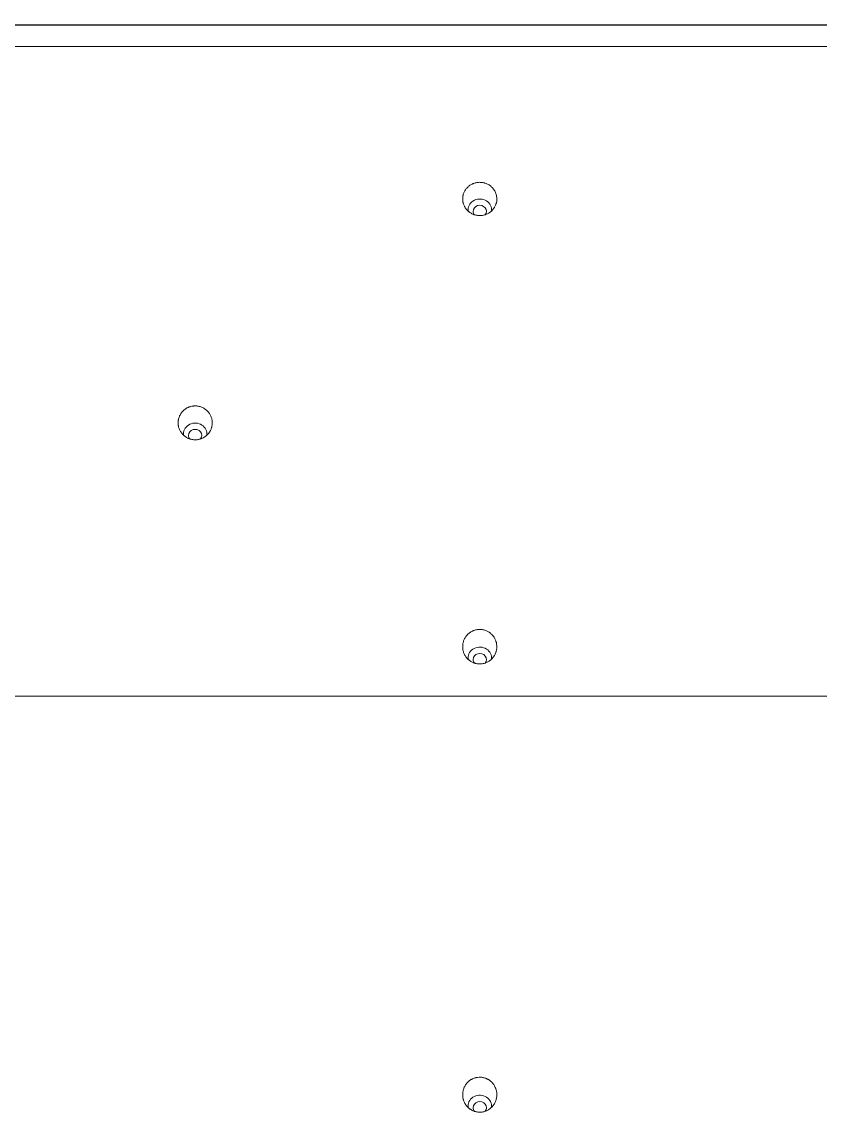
# Model space of a CAD drawing. Header units: inches. Extents: x 3778 to 56227, y -16914 to 35091.
# Drawn here: x 46733.4 to 46779.9, y -10613.1 to -10549.6 of the extents above; entities that cross this region are included whole.
import ezdxf

# ---------------------------------------------------------------- set-up
doc = ezdxf.new("R2010")
doc.units = ezdxf.units.IN
doc.header["$LTSCALE"] = 100
doc.header["$MEASUREMENT"] = 0
doc.layers.add('2-con', color=2, linetype='Continuous')
doc.layers.add('mark-B', color=2, linetype='Continuous', lineweight=20)

# ---------------------------------------------------------------- blocks, each defined once
blk = doc.blocks.new('무풍1way 일반')
at = {"layer": 'mark-B'}
for p, q in [((-439.258, -500.218), (439.258, -500.218)), ((-439.258, -500.239), (439.258, -500.239))]:
    blk.add_line(p, q, dxfattribs=at)
for centre, major_axis, start_param, end_param in [((369.017, -437.3), (-0.681, 0), 6.131015, 6.283185), ((369.017, -437.3), (-0.681, 0), 0, 3.286696), ((369.017, -437.203), (0.387, 0), 2.495996, 6.283185), ((369.017, -437.203), (0.387, 0), 0, 0.678878), ((369.017, -463.388), (-0.681, 0), 0, 3.300048), ((369.017, -463.388), (-0.681, 0), 6.158107, 6.283185), ((369.017, -463.291), (0.387, 0), 2.487651, 6.283185), ((369.017, -463.291), (0.387, 0), 0, 0.641569), ((385.586, -476.432), (-0.681, 0), 0, 3.291896), ((385.586, -476.432), (-0.681, 0), 6.166943, 6.283185), ((385.586, -476.335), (0.387, 0), 2.517984, 6.283185), ((385.586, -476.335), (0.387, 0), 0, 0.606616), ((369.017, -489.476), (-0.681, 0), 0, 3.282767), ((369.017, -489.476), (-0.681, 0), 6.175491, 6.283185), ((369.017, -489.379), (0.387, 0), 2.549695, 6.283185), ((369.017, -489.379), (0.387, 0), 0, 0.572952)]:
    blk.add_ellipse(centre, major_axis=major_axis, ratio=0.913545, start_param=start_param, end_param=end_param, dxfattribs=at)
for points, degree, knots in [([(368.024, -437.897), (368.026, -437.864), (368.029, -437.831), (368.039, -437.766), (368.046, -437.734), (368.07, -437.638), (368.091, -437.576), (368.133, -437.487), (368.148, -437.458), (368.182, -437.401), (368.2, -437.373), (368.258, -437.294), (368.301, -437.244), (368.362, -437.188), (368.375, -437.177), (368.4, -437.156), (368.413, -437.145), (368.453, -437.116), (368.507, -437.078), (368.579, -437.039), (368.625, -437.019), (368.656, -437.006), (368.671, -437), (368.749, -436.971), (368.814, -436.955), (368.896, -436.944), (368.912, -436.942), (368.945, -436.939), (368.962, -436.938), (369.012, -436.936), (369.045, -436.936), (369.144, -436.942), (369.209, -436.953), (369.29, -436.975), (369.306, -436.98), (369.337, -436.99), (369.353, -436.996), (369.399, -437.014), (369.46, -437.04), (369.531, -437.081), (369.572, -437.109), (369.599, -437.128), (369.613, -437.138), (369.678, -437.19), (369.725, -437.235), (369.789, -437.31), (369.809, -437.336), (369.837, -437.377), (369.846, -437.391), (369.864, -437.419), (369.872, -437.433), (369.912, -437.504), (369.939, -437.564), (369.965, -437.642), (369.969, -437.657), (369.978, -437.689), (369.982, -437.705), (369.993, -437.753), (369.999, -437.786), (370.012, -437.883), (370.015, -437.948), (370.009, -438.046), (370.006, -438.079), (369.996, -438.144), (369.983, -438.208), (369.964, -438.271), (369.942, -438.333), (369.93, -438.363), (369.888, -438.453), (369.854, -438.509), (369.797, -438.589), (369.776, -438.615), (369.743, -438.652), (369.732, -438.664), (369.708, -438.688), (369.697, -438.699), (369.636, -438.755), (369.584, -438.795), (369.513, -438.838), (369.499, -438.846), (369.469, -438.862), (369.454, -438.87), (369.409, -438.891), (369.348, -438.917), (369.27, -438.941), (369.221, -438.952), (369.188, -438.958), (369.172, -438.961), (369.089, -438.973), (369.023, -438.975), (368.924, -438.969), (368.891, -438.965), (368.842, -438.957), (368.825, -438.954), (368.793, -438.947), (368.777, -438.943), (368.697, -438.921), (368.635, -438.897), (368.562, -438.86), (368.547, -438.852), (368.518, -438.836), (368.504, -438.827), (368.462, -438.8), (368.435, -438.781), (368.358, -438.72), (368.31, -438.674), (368.257, -438.611), (368.246, -438.598), (368.226, -438.572), (368.216, -438.559), (368.188, -438.519), (368.154, -438.463), (368.117, -438.39), (368.098, -438.344), (368.086, -438.314), (368.081, -438.298), (368.055, -438.22), (368.026, -438.093), (368.02, -437.963), (368.024, -437.897)], 3, [0, 0, 0, 0, 0.015625, 0.015625, 0.03125, 0.03125, 0.0625, 0.0625, 0.078125, 0.078125, 0.09375, 0.09375, 0.125, 0.125, 0.132812, 0.132812, 0.140625, 0.140625, 0.15625, 0.171875, 0.179687, 0.179687, 0.1875, 0.1875, 0.21875, 0.21875, 0.226562, 0.226562, 0.234375, 0.234375, 0.25, 0.25, 0.28125, 0.28125, 0.289062, 0.289062, 0.296875, 0.296875, 0.3125, 0.328125, 0.335937, 0.335937, 0.34375, 0.34375, 0.375, 0.375, 0.390625, 0.390625, 0.398437, 0.398437, 0.40625, 0.40625, 0.4375, 0.4375, 0.445312, 0.445312, 0.453125, 0.453125, 0.46875, 0.46875, 0.5, 0.5, 0.515625, 0.515625, 0.53125, 0.546875, 0.546875, 0.5625, 0.5625, 0.59375, 0.59375, 0.609375, 0.609375, 0.617187, 0.617187, 0.625, 0.625, 0.65625, 0.65625, 0.664063, 0.664063, 0.671875, 0.671875, 0.6875, 0.703125, 0.710938, 0.710938, 0.71875, 0.71875, 0.75, 0.75, 0.765625, 0.765625, 0.773438, 0.773438, 0.78125, 0.78125, 0.8125, 0.8125, 0.820313, 0.820313, 0.828125, 0.828125, 0.84375, 0.84375, 0.875, 0.875, 0.882813, 0.882813, 0.890625, 0.890625, 0.90625, 0.921875, 0.929688, 0.929688, 0.9375, 0.9375, 0.96875, 1, 1, 1, 1]), ([(368.024, -463.985), (368.027, -463.92), (368.037, -463.855), (368.056, -463.776), (368.061, -463.76), (368.07, -463.729), (368.075, -463.713), (368.091, -463.667), (368.116, -463.607), (368.153, -463.536), (368.179, -463.494), (368.197, -463.466), (368.207, -463.453), (368.255, -463.387), (368.298, -463.338), (368.37, -463.271), (368.395, -463.25), (368.448, -463.21), (368.475, -463.192), (368.559, -463.141), (368.618, -463.112), (368.696, -463.084), (368.712, -463.079), (368.744, -463.069), (368.76, -463.064), (368.807, -463.052), (368.872, -463.039), (368.954, -463.031), (369.004, -463.03), (369.037, -463.03), (369.053, -463.031), (369.136, -463.035), (369.201, -463.045), (369.281, -463.066), (369.296, -463.07), (369.328, -463.08), (369.344, -463.086), (369.39, -463.103), (369.421, -463.116), (369.509, -463.159), (369.565, -463.193), (369.63, -463.243), (369.643, -463.254), (369.668, -463.275), (369.681, -463.286), (369.716, -463.319), (369.762, -463.366), (369.802, -463.417), (369.84, -463.47), (369.858, -463.497), (369.908, -463.582), (369.935, -463.641), (369.967, -463.733), (369.976, -463.764), (369.991, -463.827), (369.997, -463.859), (370.011, -463.956), (370.014, -464.021), (370.009, -464.117), (370.006, -464.15), (369.999, -464.198), (369.996, -464.214), (369.99, -464.246), (369.987, -464.262), (369.967, -464.341), (369.946, -464.402), (369.905, -464.49), (369.889, -464.52), (369.856, -464.576), (369.82, -464.63), (369.77, -464.694), (369.736, -464.729), (369.713, -464.753), (369.701, -464.764), (369.641, -464.82), (369.588, -464.86), (369.505, -464.911), (369.476, -464.927), (369.431, -464.948), (369.416, -464.955), (369.385, -464.968), (369.37, -464.974), (369.293, -465.002), (369.229, -465.018), (369.147, -465.03), (369.131, -465.032), (369.098, -465.036), (369.081, -465.037), (369.032, -465.039), (368.966, -465.039), (368.884, -465.031), (368.835, -465.022), (368.803, -465.015), (368.787, -465.012), (368.706, -464.991), (368.645, -464.968), (368.556, -464.925), (368.528, -464.909), (368.485, -464.883), (368.471, -464.874), (368.444, -464.856), (368.431, -464.846), (368.366, -464.796), (368.318, -464.752), (368.264, -464.691), (368.254, -464.678), (368.233, -464.653), (368.223, -464.64), (368.194, -464.6), (368.177, -464.572), (368.128, -464.488), (368.1, -464.43), (368.074, -464.353), (368.069, -464.337), (368.059, -464.306), (368.055, -464.29), (368.044, -464.243), (368.038, -464.211), (368.024, -464.115), (368.021, -464.05), (368.024, -463.985)], 3, [0, 0, 0, 0, 0.03125, 0.03125, 0.039063, 0.039063, 0.046875, 0.046875, 0.0625, 0.078125, 0.085938, 0.085938, 0.09375, 0.09375, 0.125, 0.125, 0.140625, 0.140625, 0.15625, 0.15625, 0.1875, 0.1875, 0.195313, 0.195313, 0.203125, 0.203125, 0.21875, 0.234375, 0.242188, 0.242188, 0.25, 0.25, 0.28125, 0.28125, 0.289063, 0.289063, 0.296875, 0.296875, 0.3125, 0.3125, 0.34375, 0.34375, 0.351563, 0.351563, 0.359375, 0.359375, 0.375, 0.390625, 0.390625, 0.40625, 0.40625, 0.4375, 0.4375, 0.453125, 0.453125, 0.46875, 0.46875, 0.5, 0.5, 0.515625, 0.515625, 0.523438, 0.523438, 0.53125, 0.53125, 0.5625, 0.5625, 0.578125, 0.578125, 0.59375, 0.609375, 0.617188, 0.617188, 0.625, 0.625, 0.65625, 0.65625, 0.671875, 0.671875, 0.679688, 0.679688, 0.6875, 0.6875, 0.71875, 0.71875, 0.726562, 0.726562, 0.734375, 0.734375, 0.75, 0.765625, 0.773437, 0.773437, 0.78125, 0.78125, 0.8125, 0.8125, 0.828125, 0.828125, 0.835937, 0.835937, 0.84375, 0.84375, 0.875, 0.875, 0.882812, 0.882812, 0.890625, 0.890625, 0.90625, 0.90625, 0.9375, 0.9375, 0.945312, 0.945312, 0.953125, 0.953125, 0.96875, 0.96875, 1, 1, 1, 1]), ([(384.592, -477.029), (384.595, -476.965), (384.604, -476.901), (384.623, -476.823), (384.627, -476.807), (384.636, -476.776), (384.641, -476.761), (384.657, -476.716), (384.681, -476.656), (384.718, -476.585), (384.744, -476.544), (384.762, -476.517), (384.771, -476.504), (384.819, -476.438), (384.861, -476.39), (384.933, -476.324), (384.958, -476.304), (385.01, -476.264), (385.037, -476.246), (385.121, -476.195), (385.179, -476.167), (385.256, -476.138), (385.272, -476.133), (385.304, -476.123), (385.319, -476.119), (385.367, -476.106), (385.431, -476.093), (385.512, -476.084), (385.562, -476.083), (385.595, -476.083), (385.611, -476.083), (385.694, -476.086), (385.758, -476.096), (385.854, -476.119), (385.885, -476.128), (385.932, -476.144), (385.947, -476.15), (385.978, -476.163), (385.993, -476.169), (386.067, -476.203), (386.123, -476.236), (386.202, -476.294), (386.227, -476.315), (386.276, -476.358), (386.299, -476.381), (386.364, -476.452), (386.403, -476.503), (386.453, -476.587), (386.469, -476.615), (386.497, -476.673), (386.522, -476.732), (386.545, -476.808), (386.556, -476.855), (386.563, -476.886), (386.566, -476.902), (386.578, -476.982), (386.582, -477.045), (386.578, -477.141), (386.575, -477.173), (386.568, -477.22), (386.566, -477.236), (386.56, -477.268), (386.556, -477.284), (386.537, -477.361), (386.516, -477.421), (386.476, -477.509), (386.461, -477.538), (386.428, -477.593), (386.393, -477.647), (386.352, -477.697), (386.309, -477.745), (386.287, -477.769), (386.214, -477.835), (386.163, -477.874), (386.079, -477.925), (386.051, -477.94), (386.006, -477.962), (385.991, -477.968), (385.961, -477.981), (385.946, -477.987), (385.869, -478.015), (385.806, -478.032), (385.725, -478.044), (385.708, -478.047), (385.675, -478.05), (385.659, -478.051), (385.61, -478.054), (385.577, -478.054), (385.479, -478.05), (385.414, -478.041), (385.285, -478.01), (385.224, -477.989), (385.135, -477.948), (385.106, -477.933), (385.05, -477.9), (385.022, -477.881), (384.943, -477.824), (384.895, -477.781), (384.83, -477.71), (384.809, -477.685), (384.77, -477.633), (384.751, -477.606), (384.701, -477.524), (384.673, -477.466), (384.64, -477.376), (384.631, -477.345), (384.614, -477.283), (384.608, -477.252), (384.593, -477.157), (384.59, -477.094), (384.592, -477.029)], 3, [0, 0, 0, 0, 0.03125, 0.03125, 0.039063, 0.039063, 0.046875, 0.046875, 0.0625, 0.078125, 0.085938, 0.085938, 0.09375, 0.09375, 0.125, 0.125, 0.140625, 0.140625, 0.15625, 0.15625, 0.1875, 0.1875, 0.195313, 0.195313, 0.203125, 0.203125, 0.21875, 0.234375, 0.242188, 0.242188, 0.25, 0.25, 0.28125, 0.28125, 0.296875, 0.296875, 0.304688, 0.304688, 0.3125, 0.3125, 0.34375, 0.34375, 0.359375, 0.359375, 0.375, 0.375, 0.40625, 0.40625, 0.421875, 0.421875, 0.4375, 0.453125, 0.460938, 0.460938, 0.46875, 0.46875, 0.5, 0.5, 0.515625, 0.515625, 0.523438, 0.523438, 0.53125, 0.53125, 0.5625, 0.5625, 0.578125, 0.578125, 0.59375, 0.609375, 0.609375, 0.625, 0.625, 0.65625, 0.65625, 0.671875, 0.671875, 0.679688, 0.679688, 0.6875, 0.6875, 0.71875, 0.71875, 0.726563, 0.726563, 0.734375, 0.734375, 0.75, 0.75, 0.78125, 0.78125, 0.8125, 0.8125, 0.828125, 0.828125, 0.84375, 0.84375, 0.875, 0.875, 0.890625, 0.890625, 0.90625, 0.90625, 0.9375, 0.9375, 0.953125, 0.953125, 0.96875, 0.96875, 1, 1, 1, 1]), ([(368.024, -490.073), (368.026, -490.01), (368.034, -489.947), (368.053, -489.87), (368.057, -489.854), (368.066, -489.824), (368.071, -489.809), (368.086, -489.764), (368.11, -489.706), (368.146, -489.635), (368.172, -489.595), (368.189, -489.568), (368.199, -489.555), (368.246, -489.49), (368.288, -489.443), (368.359, -489.378), (368.384, -489.357), (368.436, -489.318), (368.463, -489.3), (368.546, -489.249), (368.604, -489.221), (368.68, -489.193), (368.696, -489.187), (368.727, -489.177), (368.743, -489.173), (368.79, -489.16), (368.854, -489.147), (368.935, -489.138), (368.984, -489.136), (369.017, -489.135), (369.033, -489.135), (369.116, -489.138), (369.18, -489.146), (369.275, -489.168), (369.307, -489.177), (369.353, -489.192), (369.369, -489.198), (369.399, -489.21), (369.414, -489.216), (369.489, -489.249), (369.545, -489.28), (369.611, -489.327), (369.624, -489.336), (369.65, -489.356), (369.662, -489.367), (369.699, -489.398), (369.722, -489.42), (369.789, -489.489), (369.828, -489.539), (369.871, -489.607), (369.879, -489.621), (369.895, -489.649), (369.903, -489.663), (369.924, -489.705), (369.949, -489.763), (369.974, -489.837), (369.986, -489.884), (369.993, -489.915), (369.996, -489.93), (370.009, -490.008), (370.013, -490.071), (370.01, -490.165), (370.007, -490.196), (370.001, -490.244), (369.999, -490.259), (369.993, -490.29), (369.99, -490.306), (369.971, -490.382), (369.951, -490.442), (369.911, -490.528), (369.896, -490.557), (369.864, -490.612), (369.829, -490.665), (369.789, -490.714), (369.746, -490.762), (369.724, -490.785), (369.652, -490.85), (369.601, -490.889), (369.518, -490.939), (369.49, -490.955), (369.446, -490.976), (369.431, -490.983), (369.4, -490.996), (369.385, -491.002), (369.309, -491.03), (369.246, -491.046), (369.166, -491.059), (369.149, -491.062), (369.117, -491.065), (369.1, -491.067), (369.051, -491.07), (369.018, -491.071), (368.921, -491.068), (368.856, -491.059), (368.776, -491.041), (368.76, -491.037), (368.728, -491.028), (368.713, -491.024), (368.666, -491.008), (368.606, -490.985), (368.548, -490.956), (368.492, -490.924), (368.464, -490.907), (368.384, -490.851), (368.336, -490.81), (368.269, -490.74), (368.248, -490.716), (368.208, -490.666), (368.19, -490.64), (368.139, -490.559), (368.11, -490.503), (368.076, -490.414), (368.066, -490.384), (368.049, -490.323), (368.042, -490.292), (368.026, -490.199), (368.022, -490.137), (368.024, -490.073)], 3, [0, 0, 0, 0, 0.03125, 0.03125, 0.039062, 0.039062, 0.046875, 0.046875, 0.0625, 0.078125, 0.085937, 0.085937, 0.09375, 0.09375, 0.125, 0.125, 0.140625, 0.140625, 0.15625, 0.15625, 0.1875, 0.1875, 0.195312, 0.195312, 0.203125, 0.203125, 0.21875, 0.234375, 0.242187, 0.242187, 0.25, 0.25, 0.28125, 0.28125, 0.296875, 0.296875, 0.304687, 0.304687, 0.3125, 0.3125, 0.34375, 0.34375, 0.351562, 0.351562, 0.359375, 0.359375, 0.375, 0.375, 0.40625, 0.40625, 0.414062, 0.414062, 0.421875, 0.421875, 0.4375, 0.453125, 0.460937, 0.460937, 0.46875, 0.46875, 0.5, 0.5, 0.515625, 0.515625, 0.523437, 0.523437, 0.53125, 0.53125, 0.5625, 0.5625, 0.578125, 0.578125, 0.59375, 0.609375, 0.609375, 0.625, 0.625, 0.65625, 0.65625, 0.671875, 0.671875, 0.679687, 0.679687, 0.6875, 0.6875, 0.71875, 0.71875, 0.726562, 0.726562, 0.734375, 0.734375, 0.75, 0.75, 0.78125, 0.78125, 0.789062, 0.789062, 0.796875, 0.796875, 0.8125, 0.828125, 0.828125, 0.84375, 0.84375, 0.875, 0.875, 0.890625, 0.890625, 0.90625, 0.90625, 0.9375, 0.9375, 0.953125, 0.953125, 0.96875, 0.96875, 1, 1, 1, 1]), ([(443.19, -500.416), (442.614, -500.392), (442.325, -500.381), (441.845, -500.362), (441.459, -500.347), (440.998, -500.33), (440.594, -500.316), (440.141, -500.301), (439.728, -500.29), (438.805, -500.264), (437.997, -500.254), (437.552, -500.248), (437.131, -500.248), (437.037, -500.248), (436.729, -500.248), (436.637, -500.248), (436.451, -500.248), (432.803, -500.248), (422.416, -500.248), (401.641, -500.248), (360.092, -500.248), (276.994, -500.248), (221.595, -500.248), (221.531, -500.248), (0, -500.248), (-110.798, -500.248), (-276.994, -500.248), (-360.092, -500.248), (-401.641, -500.248), (-422.416, -500.248), (-432.803, -500.248), (-437.131, -500.248), (-437.997, -500.248), (-438.124, -500.248), (-438.213, -500.248), (-438.324, -500.248), (-438.64, -500.25), (-438.863, -500.253), (-439.279, -500.259), (-439.728, -500.271), (-440.14, -500.282), (-440.594, -500.299), (-440.997, -500.314), (-441.459, -500.334), (-441.844, -500.351), (-442.325, -500.374), (-442.613, -500.387), (-443.191, -500.416)], 2, [0, 0, 0, 0.000977, 0.000977, 0.001953, 0.001953, 0.00293, 0.00293, 0.003906, 0.003906, 0.005859, 0.005859, 0.006836, 0.006836, 0.007115, 0.007394, 0.007394, 0.007812, 0.015625, 0.03125, 0.0625, 0.125, 0.25, 0.25, 0.5, 0.5, 0.75, 0.875, 0.9375, 0.96875, 0.984375, 0.992188, 0.994141, 0.994141, 0.994385, 0.994385, 0.994629, 0.995117, 0.995117, 0.996094, 0.996094, 0.99707, 0.99707, 0.998047, 0.998047, 0.999023, 0.999023, 1, 1, 1]), ([(443.19, -500.416), (442.614, -500.392), (442.325, -500.381), (441.845, -500.362), (441.459, -500.347), (440.998, -500.33), (440.594, -500.316), (440.141, -500.301), (439.728, -500.29), (438.805, -500.264), (437.997, -500.254), (437.552, -500.248), (437.131, -500.248), (437.037, -500.248), (436.729, -500.248), (436.637, -500.248), (436.451, -500.248), (432.803, -500.248), (422.416, -500.248), (401.641, -500.248), (360.092, -500.248), (276.994, -500.248), (221.595, -500.248), (221.531, -500.248), (0, -500.248), (-110.798, -500.248), (-276.994, -500.248), (-360.092, -500.248), (-401.641, -500.248), (-422.416, -500.248), (-432.803, -500.248), (-437.131, -500.248), (-437.997, -500.248), (-438.124, -500.248), (-438.213, -500.248), (-438.324, -500.248), (-438.64, -500.25), (-438.863, -500.253), (-439.279, -500.259), (-439.728, -500.271), (-440.14, -500.282), (-440.594, -500.299), (-440.997, -500.314), (-441.459, -500.334), (-441.844, -500.351), (-442.325, -500.374), (-442.613, -500.387), (-443.191, -500.416)], 2, [0, 0, 0, 0.000977, 0.000977, 0.001953, 0.001953, 0.00293, 0.00293, 0.003906, 0.003906, 0.005859, 0.005859, 0.006836, 0.006836, 0.007115, 0.007394, 0.007394, 0.007812, 0.015625, 0.03125, 0.0625, 0.125, 0.25, 0.25, 0.5, 0.5, 0.75, 0.875, 0.9375, 0.96875, 0.984375, 0.992188, 0.994141, 0.994141, 0.994385, 0.994385, 0.994629, 0.995117, 0.995117, 0.996094, 0.996094, 0.99707, 0.99707, 0.998047, 0.998047, 0.999023, 0.999023, 1, 1, 1])]:
    blk.add_open_spline(points, degree=degree, knots=knots, dxfattribs=at)
for points in [[(0, -461.163), (146.38, -461.163), (292.761, -461.163), (439.141, -461.163)], [(439.259, -498.971), (292.839, -498.971), (146.42, -498.971), (0, -498.971)]]:
    blk.add_open_spline(points, degree=3, dxfattribs=at)
blk = doc.blocks.new('dpdjzjs')
at = {"layer": 'mark-B', "rotation": 180}
blk.add_blockref('무풍1way 일반', (183099.915, 90780.439), dxfattribs=at)

msp = doc.modelspace()

# ---------------------------------------------------------------- block references
at = {"layer": '2-con'}
msp.add_blockref('dpdjzjs', (-135970.865, -101830.442), dxfattribs=at)

doc.saveas('drawing.dxf')
